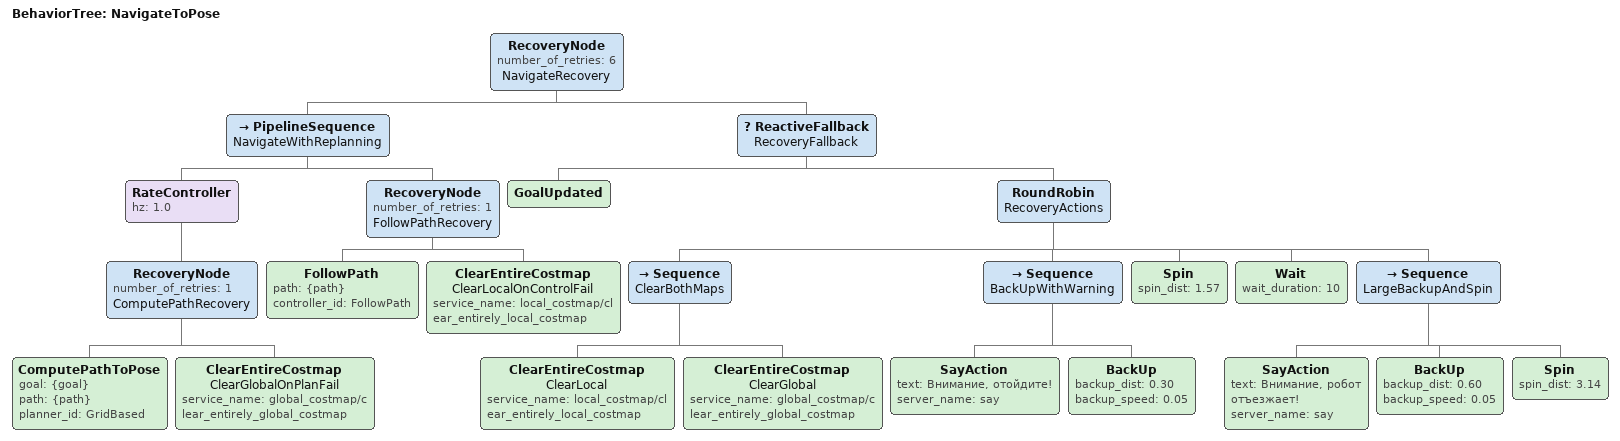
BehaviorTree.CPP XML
<?xml version="1.0"?>
<root main_tree_to_execute="NavigateToPose">
<BehaviorTree ID="NavigateToPose">
<RecoveryNode number_of_retries="6" name="NavigateRecovery">

  <!--normal navigation-->
  <PipelineSequence name="NavigateWithReplanning">

    <RateController hz="1.0">
      <RecoveryNode number_of_retries="1" name="ComputePathRecovery">
        <ComputePathToPose goal="{goal}" path="{path}" planner_id="GridBased"/>
        <ClearEntireCostmap name="ClearGlobalOnPlanFail"
            service_name="global_costmap/clear_entirely_global_costmap"/>
      </RecoveryNode>
    </RateController>

    <RecoveryNode number_of_retries="1" name="FollowPathRecovery">
      <FollowPath path="{path}" controller_id="FollowPath"/>
      <ClearEntireCostmap name="ClearLocalOnControlFail"
          service_name="local_costmap/clear_entirely_local_costmap"/>
    </RecoveryNode>

  </PipelineSequence>

  <!-- recovery branch, if ClearEntireCostmap of global/local map does not help-->
  <ReactiveFallback name="RecoveryFallback">

    <!-- if goal updated ->next tick ──-->
    <GoalUpdated/>

    <RoundRobin name="RecoveryActions">

      <!-- clearing maps -->
      <Sequence name="ClearBothMaps">
        <ClearEntireCostmap name="ClearLocal"
            service_name="local_costmap/clear_entirely_local_costmap"/>
        <ClearEntireCostmap name="ClearGlobal"
            service_name="global_costmap/clear_entirely_global_costmap"/>
      </Sequence>

      <!-- BackUp with voice warning -->
      <Sequence name="BackUpWithWarning">
        <SayAction text="Внимание, отойдите!" server_name="say"/>
        <BackUp backup_dist="0.30" backup_speed="0.05"/>
      </Sequence>

      <Spin spin_dist="1.57"/>

      <Wait wait_duration="10"/>

      <!-- the worst situation. large backup and spin with voice warning-->
      <Sequence name="LargeBackupAndSpin">
        <SayAction text="Внимание, робот отъезжает!" server_name="say"/>
        <BackUp backup_dist="0.60" backup_speed="0.05"/>
        <Spin spin_dist="3.14"/>
      </Sequence>

    </RoundRobin>
  </ReactiveFallback>

</RecoveryNode>

</BehaviorTree>
</root>
